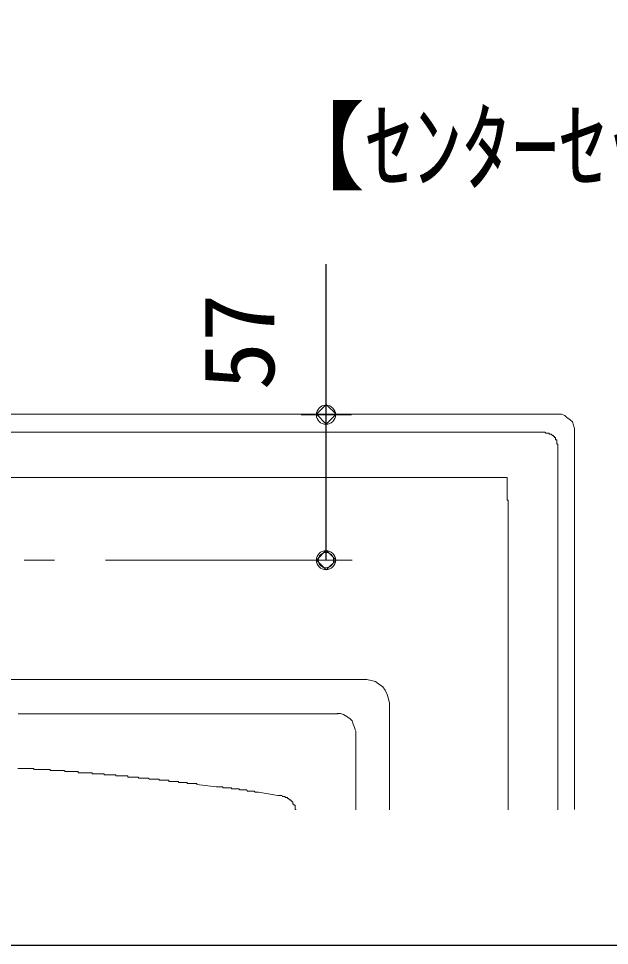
# Model space of a CAD drawing. Units: millimetres, scale not verified. Extents: x -1392 to 1350, y -947 to 991.
# Drawn here: x 628.6 to 860.5, y 114.2 to 477.6 of the extents above; entities that cross this region are included whole.
import ezdxf
from ezdxf.enums import TextEntityAlignment as Align

# ---------------------------------------------------------------- set-up
doc = ezdxf.new("R2010")
doc.units = ezdxf.units.MM
doc.header["$LTSCALE"] = 10
doc.header["$PDMODE"] = 32
doc.header["$PDSIZE"] = 6
doc.layers.add('0-1_レイヤー_1', color=7, linetype='Continuous', lineweight=18)
doc.layers.add('0-7', color=7, linetype='Continuous', lineweight=5)
doc.styles.add('ＭＳ ゴシック', font='')
doc.styles.get('ＭＳ ゴシック').set_extended_font_data('MS Gothic')

msp = doc.modelspace()

# ---------------------------------------------------------------- linework, layer by layer
at = {"layer": '0-1_レイヤー_1', "color": 5}
for p, q in [((749.38, 322.43), (749.38, 381.27)), ((739.64, 322.43), (759.54, 322.43)), ((749.38, 265.28), (749.38, 322.43)), ((663.02, 265.28), (759.54, 265.28))]:
    msp.add_line(p, q, dxfattribs=at)
at = {"layer": '0-1_レイヤー_1'}
for p, q in [((284.77, 315.44), (834.26, 315.44)), ((840.18, 310.36), (840.18, 167.27)), ((816.48, 297.66), (302.55, 297.66)), ((820.71, 167.27), (820.71, 288.77)), ((630.85, 265.28), (642.7, 265.28)), ((761.02, 198.18), (761.02, 167.27))]:
    msp.add_line(p, q, dxfattribs=at)
at = {"layer": '0-1_レイヤー_1', "color": 5}
for points in [[(1144.77, 789.36), (77.13, 789.36), (77.13, 114.15), (1144.77, 114.15)], [(753.19, 322.43), (749.38, 326.24), (745.57, 322.43), (749.38, 318.62)], [(753.19, 265.28), (749.38, 269.09), (745.57, 265.28), (749.38, 261.47)]]:
    msp.add_lwpolyline(points, close=True, dxfattribs=at)
at = {"layer": '0-1_レイヤー_1'}
for points in [[(846.75, 167.49), (846.75, 315.65), (846.75, 316.92), (846.32, 318.19), (845.9, 319.46), (845.05, 320.31), (843.78, 321.16), (842.94, 322), (841.66, 322.43), (840.4, 322.43), (278.21, 322.43), (276.94, 322.43), (275.67, 322), (274.82, 321.16), (273.55, 320.31), (273.13, 319.46), (272.28, 318.19), (271.86, 316.92), (271.86, 315.65), (271.86, 167.49)], [(834.26, 315.44), (834.68, 315.44), (835.11, 315.44), (835.53, 315.02)], [(835.53, 315.02), (835.95, 315.02), (836.37, 315.02), (836.8, 315.02), (836.8, 314.59), (837.22, 314.59), (837.64, 314.59), (838.07, 314.17), (838.49, 314.17), (838.49, 313.75), (838.92, 313.75), (838.92, 313.32), (839.34, 313.32), (839.34, 312.9), (839.34, 312.48), (839.76, 312.48), (839.76, 312.05), (839.76, 311.63), (839.76, 311.21), (839.76, 310.78), (840.18, 310.78), (840.18, 310.36)], [(816.48, 297.66), (816.9, 297.66), (817.33, 297.66), (817.75, 297.66), (818.17, 297.66), (818.59, 297.66), (819.02, 297.66), (819.44, 297.66), (819.86, 297.66), (820.29, 297.66)], [(820.71, 288.77), (820.29, 288.77), (820.29, 289.19), (820.29, 289.62), (820.29, 290.04), (820.29, 290.46), (820.29, 290.89), (820.29, 291.31), (820.29, 291.73), (820.29, 292.16), (820.29, 292.58), (820.29, 293), (820.29, 293.43), (820.29, 293.85), (820.29, 294.27), (820.29, 294.7), (820.29, 295.12), (820.29, 295.54), (820.29, 295.97), (820.29, 296.39), (820.29, 296.81), (820.29, 297.24), (820.29, 297.66)], [(774.14, 167.27), (774.14, 209.18), (773.72, 210.88), (773.3, 212.57), (772.45, 214.26), (771.61, 215.53), (769.91, 216.8), (768.64, 217.65), (766.95, 218.07), (765.25, 218.5), (354.2, 218.5), (352.08, 218.07), (350.81, 217.65), (349.12, 216.8), (347.85, 215.53), (346.58, 214.26), (345.73, 212.57), (345.31, 210.88), (344.89, 209.18), (344.89, 167.27)], [(628.52, 204.95), (628.94, 204.95), (629.36, 204.95), (629.79, 204.95), (630.21, 204.95), (630.64, 204.95)], [(630.64, 204.95), (631.06, 204.95), (631.48, 204.95), (631.9, 204.95), (632.33, 204.95), (632.75, 204.95), (633.17, 204.95), (633.6, 204.95), (634.02, 204.95), (634.45, 204.95), (634.87, 204.95), (635.29, 204.95), (635.71, 204.95), (636.14, 204.95), (636.56, 204.95), (636.98, 204.95), (637.41, 204.95), (637.83, 204.95), (638.25, 204.95), (638.68, 204.95), (639.1, 204.95), (639.52, 204.95), (639.95, 204.95), (647.99, 204.95), (648.42, 204.95), (648.84, 204.95), (649.26, 204.95), (649.68, 204.95), (650.11, 204.95), (650.53, 204.95), (650.95, 204.95), (651.38, 204.95), (651.8, 204.95), (652.23, 204.95), (652.65, 204.95), (653.07, 204.95), (653.49, 204.95), (653.92, 204.95), (654.34, 204.95), (654.76, 204.95)], [(654.76, 204.95), (655.19, 204.95), (655.61, 204.95), (656.03, 204.95), (656.46, 204.95), (656.88, 204.95), (657.3, 204.95), (657.73, 204.95), (658.15, 204.95), (658.58, 204.95), (659, 204.95), (659.42, 204.95), (659.84, 204.95), (660.27, 204.95), (660.69, 204.95), (661.11, 204.95), (661.54, 204.95), (661.96, 204.95), (662.39, 204.95), (662.81, 204.95), (663.23, 204.95), (663.65, 204.95), (664.08, 204.95), (664.5, 204.95), (664.92, 204.95), (665.35, 204.95), (665.77, 204.95), (666.2, 204.95), (666.62, 204.95), (667.04, 204.95), (667.46, 204.95), (667.89, 204.95), (668.31, 204.95), (668.73, 204.95), (669.16, 204.95), (669.58, 204.95), (670, 204.95), (670.43, 204.95), (670.85, 204.95), (671.27, 204.95)], [(671.27, 204.95), (671.7, 204.95), (672.12, 204.95), (672.55, 204.95), (672.97, 204.95), (673.39, 204.95), (673.81, 204.95), (674.24, 204.95), (674.66, 204.95), (675.08, 204.95), (675.51, 204.95), (675.93, 204.95), (676.36, 204.95), (676.78, 204.95), (677.2, 204.95), (677.62, 204.95), (678.05, 204.95), (678.47, 204.95), (678.89, 204.95), (679.32, 204.95), (679.74, 204.95), (680.17, 204.95), (680.59, 204.95), (681.01, 204.95), (681.43, 204.95), (681.86, 204.95), (682.28, 204.95), (682.7, 204.95), (683.13, 204.95), (683.55, 204.95), (683.98, 204.95), (684.4, 204.95), (684.82, 204.95), (685.24, 204.95), (685.67, 204.95), (686.09, 204.95), (686.51, 204.95), (686.94, 204.95), (687.36, 204.95), (687.78, 204.95)], [(687.78, 204.95), (688.21, 204.95), (688.63, 204.95), (689.05, 204.95), (689.48, 204.95), (689.9, 204.95), (690.33, 204.95), (690.75, 204.95), (691.17, 204.95), (691.59, 204.95), (692.02, 204.95), (692.44, 204.95), (692.86, 204.95), (693.29, 204.95), (693.71, 204.95), (694.14, 204.95), (694.56, 204.95), (694.98, 204.95), (695.4, 204.95), (695.83, 204.95), (696.25, 204.95), (696.67, 204.95), (697.1, 204.95), (697.52, 204.95), (697.95, 204.95), (698.37, 204.95), (698.79, 204.95), (699.21, 204.95), (699.64, 204.95), (700.06, 204.95), (700.48, 204.95), (700.91, 204.95), (701.33, 204.95), (701.75, 204.95), (702.18, 204.95), (702.6, 204.95), (703.02, 204.95), (703.45, 204.95), (703.87, 204.95), (704.3, 204.95)], [(704.3, 204.95), (704.72, 204.95), (705.14, 204.95), (705.56, 204.95), (705.99, 204.95), (706.41, 204.95), (706.83, 204.95), (707.26, 204.95), (707.68, 204.95), (708.11, 204.95), (708.53, 204.95), (708.95, 204.95), (709.37, 204.95), (709.8, 204.95), (710.22, 204.95), (710.64, 204.95), (711.07, 204.95), (711.49, 204.95), (711.92, 204.95), (712.34, 204.95), (712.76, 204.95), (713.18, 204.95), (713.61, 204.95), (714.03, 204.95), (714.45, 204.95), (714.88, 204.95), (715.3, 204.95), (715.73, 204.95), (716.15, 204.95), (716.57, 204.95), (716.99, 204.95), (717.42, 204.95), (717.84, 204.95), (718.26, 204.95), (718.69, 204.95), (719.11, 204.95), (719.53, 204.95), (719.96, 204.95), (720.38, 204.95), (720.8, 204.95)], [(720.8, 204.95), (721.23, 204.95), (721.65, 204.95), (722.08, 204.95), (722.5, 204.95), (722.92, 204.95), (723.34, 204.95), (723.77, 204.95), (724.19, 204.95), (724.61, 204.95), (725.04, 204.95), (725.46, 204.95), (725.89, 204.95), (726.31, 204.95), (726.73, 204.95), (727.15, 204.95), (727.58, 204.95), (728, 204.95), (728.42, 204.95), (728.85, 204.95), (729.27, 204.95), (729.7, 204.95), (730.12, 204.95), (730.54, 204.95), (730.96, 204.95), (731.39, 204.95), (731.81, 204.95), (732.23, 204.95), (732.66, 204.95), (733.08, 204.95), (733.5, 204.95), (733.93, 204.95), (734.35, 204.95), (734.77, 204.95), (735.2, 204.95), (735.62, 204.95), (736.05, 204.95), (736.47, 204.95), (736.89, 204.95), (737.31, 204.95)], [(737.31, 204.95), (737.74, 204.95), (738.16, 204.95), (738.58, 204.95), (739.01, 204.95), (739.43, 204.95), (739.86, 204.95), (740.28, 204.95), (740.7, 204.95), (741.12, 204.95), (741.55, 204.95), (741.97, 204.95), (742.39, 204.95), (742.82, 204.95), (743.24, 204.95), (743.67, 204.95), (744.09, 204.95), (744.51, 204.95), (744.93, 204.95), (745.36, 204.95), (745.78, 204.95), (746.2, 204.95), (746.63, 204.95), (747.05, 204.95), (747.48, 204.95), (747.9, 204.95), (748.32, 204.95), (748.74, 204.95), (749.17, 204.95), (749.59, 204.95), (750.01, 204.95), (750.44, 204.95), (750.86, 204.95), (751.28, 204.95), (751.71, 204.95), (752.13, 204.95), (752.55, 204.95), (752.98, 204.95), (753.4, 204.95), (753.83, 204.95)], [(753.61, 205.16), (754.88, 205.16), (756.15, 204.74), (757.42, 203.89), (758.69, 203.05), (759.54, 202.2), (759.96, 200.93), (760.38, 199.66), (760.81, 198.39)], [(641.01, 183.15), (640.58, 183.15), (640.16, 183.15), (639.74, 183.15), (639.31, 183.15), (638.89, 183.15), (638.47, 183.15), (638.04, 183.15), (637.62, 183.15), (637.19, 183.15), (636.77, 183.15), (636.35, 183.15), (635.93, 183.15), (635.5, 183.15), (635.08, 183.15), (634.66, 183.15), (634.66, 183.57), (634.23, 183.57), (633.81, 183.57), (633.38, 183.57), (632.96, 183.57), (632.54, 183.57), (632.12, 183.57), (631.69, 183.57), (631.27, 183.57), (630.85, 183.57), (630.42, 183.57), (630, 183.57), (629.57, 183.57), (629.15, 183.57), (628.73, 183.57), (628.31, 183.57)], [(656.67, 181.88), (656.25, 181.88), (655.82, 181.88), (655.4, 181.88), (654.98, 181.88), (654.55, 181.88), (654.13, 181.88), (653.71, 181.88), (653.28, 181.88), (652.86, 181.88), (652.44, 181.88), (652.01, 181.88), (652.01, 182.3), (651.59, 182.3), (651.16, 182.3), (650.74, 182.3), (650.32, 182.3), (649.9, 182.3), (649.47, 182.3), (649.05, 182.3), (648.63, 182.3), (648.2, 182.3), (647.78, 182.3), (647.35, 182.3), (646.93, 182.3), (646.51, 182.73), (646.09, 182.73), (645.66, 182.73), (645.24, 182.73), (644.82, 182.73), (644.39, 182.73), (643.97, 182.73), (643.54, 182.73), (643.12, 182.73), (642.7, 182.73), (642.28, 182.73), (641.85, 182.73), (641.43, 182.73), (641.01, 182.73), (641.01, 183.15)], [(671.49, 180.19), (671.49, 180.61), (671.06, 180.61), (670.64, 180.61), (670.22, 180.61), (669.79, 180.61), (669.37, 180.61), (668.94, 180.61), (668.52, 180.61), (668.1, 180.61), (667.68, 180.61), (667.25, 180.61), (666.83, 180.61), (666.83, 181.03), (666.41, 181.03), (665.98, 181.03), (665.56, 181.03), (665.13, 181.03), (664.71, 181.03), (664.29, 181.03), (663.87, 181.03), (663.44, 181.03), (663.02, 181.03), (662.6, 181.03), (662.17, 181.03), (662.17, 181.46), (661.75, 181.46), (661.32, 181.46), (660.9, 181.46), (660.48, 181.46), (660.06, 181.46), (659.63, 181.46), (659.21, 181.46), (658.79, 181.46), (658.36, 181.46), (657.94, 181.46), (657.52, 181.46), (657.52, 181.88), (657.09, 181.88), (656.67, 181.88)], [(687.15, 178.92), (686.73, 178.92), (686.3, 178.92), (685.88, 178.92), (685.46, 178.92), (685.03, 178.92), (684.61, 178.92), (684.19, 178.92), (683.76, 178.92), (683.76, 179.34), (683.34, 179.34), (682.91, 179.34), (682.49, 179.34), (682.07, 179.34), (681.65, 179.34), (681.22, 179.34), (680.8, 179.34), (680.38, 179.34), (679.95, 179.34), (679.53, 179.76), (679.1, 179.76), (678.68, 179.76), (678.26, 179.76), (677.84, 179.76), (677.41, 179.76), (676.99, 179.76), (676.57, 179.76), (676.14, 179.76), (675.72, 179.76), (675.72, 180.19), (675.29, 180.19), (674.87, 180.19), (674.45, 180.19), (674.03, 180.19), (673.6, 180.19), (673.18, 180.19), (672.76, 180.19), (672.33, 180.19), (671.91, 180.19), (671.49, 180.19)], [(708.74, 175.95), (708.74, 176.38), (708.32, 176.38), (707.89, 176.38), (707.47, 176.38), (707.04, 176.38), (706.62, 176.38), (706.2, 176.38), (698.58, 177.22), (698.58, 177.65), (698.16, 177.65), (697.73, 177.65), (697.31, 177.65), (696.88, 177.65), (696.46, 177.65), (696.04, 177.65), (695.62, 177.65), (695.19, 177.65), (694.77, 177.65), (694.77, 178.07), (694.35, 178.07), (693.92, 178.07), (693.5, 178.07), (693.07, 178.07), (692.65, 178.07), (692.23, 178.07), (691.81, 178.07), (691.38, 178.07), (691.38, 178.49), (690.96, 178.49), (690.54, 178.49), (690.11, 178.49), (689.69, 178.49), (689.27, 178.49), (688.84, 178.49), (688.42, 178.49), (688, 178.49), (687.57, 178.49), (687.57, 178.92), (687.15, 178.92)], [(732.02, 172.99), (731.6, 172.99), (731.18, 172.99), (730.75, 172.99), (730.33, 172.99), (722.71, 174.26), (722.29, 174.26), (721.86, 174.26), (721.44, 174.26), (721.02, 174.68), (720.59, 174.68), (720.17, 174.68), (719.75, 174.68), (719.32, 174.68), (718.9, 174.68), (718.48, 174.68), (718.05, 175.11), (717.63, 175.11), (717.21, 175.11), (716.78, 175.11), (716.36, 175.11), (715.94, 175.11), (715.51, 175.11), (715.09, 175.53), (714.66, 175.53), (714.24, 175.53), (713.82, 175.53), (713.4, 175.53), (712.97, 175.53), (712.55, 175.53), (712.13, 175.53), (712.13, 175.95), (711.7, 175.95), (711.28, 175.95), (710.85, 175.95), (710.43, 175.95), (710.01, 175.95), (709.59, 175.95), (709.16, 175.95), (708.74, 175.95)], [(732.02, 172.57), (732.44, 172.57), (732.87, 172.57), (733.29, 172.57), (733.29, 172.14), (733.72, 172.14), (734.14, 172.14), (734.14, 171.72), (734.56, 171.72), (734.99, 171.3), (735.41, 171.3), (735.41, 170.87), (735.83, 170.87), (735.83, 170.45), (736.26, 170.45), (736.26, 170.03), (736.26, 169.6), (736.68, 169.6), (736.68, 169.18), (737.1, 169.18), (737.1, 168.76), (737.1, 168.33), (737.1, 167.91)], [(737.53, 167.49), (737.1, 167.49), (737.1, 167.91)]]:
    msp.add_lwpolyline(points, dxfattribs=at)
at = {"layer": '0-7'}
for p, q in [((749.24, 322.24), (749.24, 381.24)), ((739.46, 322.24), (759.24, 322.24)), ((749.24, 265.24), (749.24, 322.24)), ((662.71, 265.24), (759.24, 265.24))]:
    msp.add_line(p, q, dxfattribs=at)
msp.add_lwpolyline([(76.96, 789.24), (1144.46, 789.24), (1144.46, 114.24), (76.96, 114.24)], close=True, dxfattribs=at)
for centre in [(749.24, 322.24), (749.24, 265.24)]:
    msp.add_circle(centre, 3.75, dxfattribs=at)
msp.add_point((749.24, 265.24), dxfattribs=at)

# ---------------------------------------------------------------- texts
at = {"layer": '0-7', "style": 'ＭＳ ゴシック'}
msp.add_text('【ｾﾝﾀｰｾｯﾄﾎｰﾙ】', height=27.86, dxfattribs=at).set_placement((726.69, 405.17), align=Align.BOTTOM_LEFT)
msp.add_text('57', height=27.86, rotation=90, dxfattribs=at).set_placement((737.33, 331.85), align=Align.BOTTOM_LEFT)

doc.saveas('drawing.dxf')
